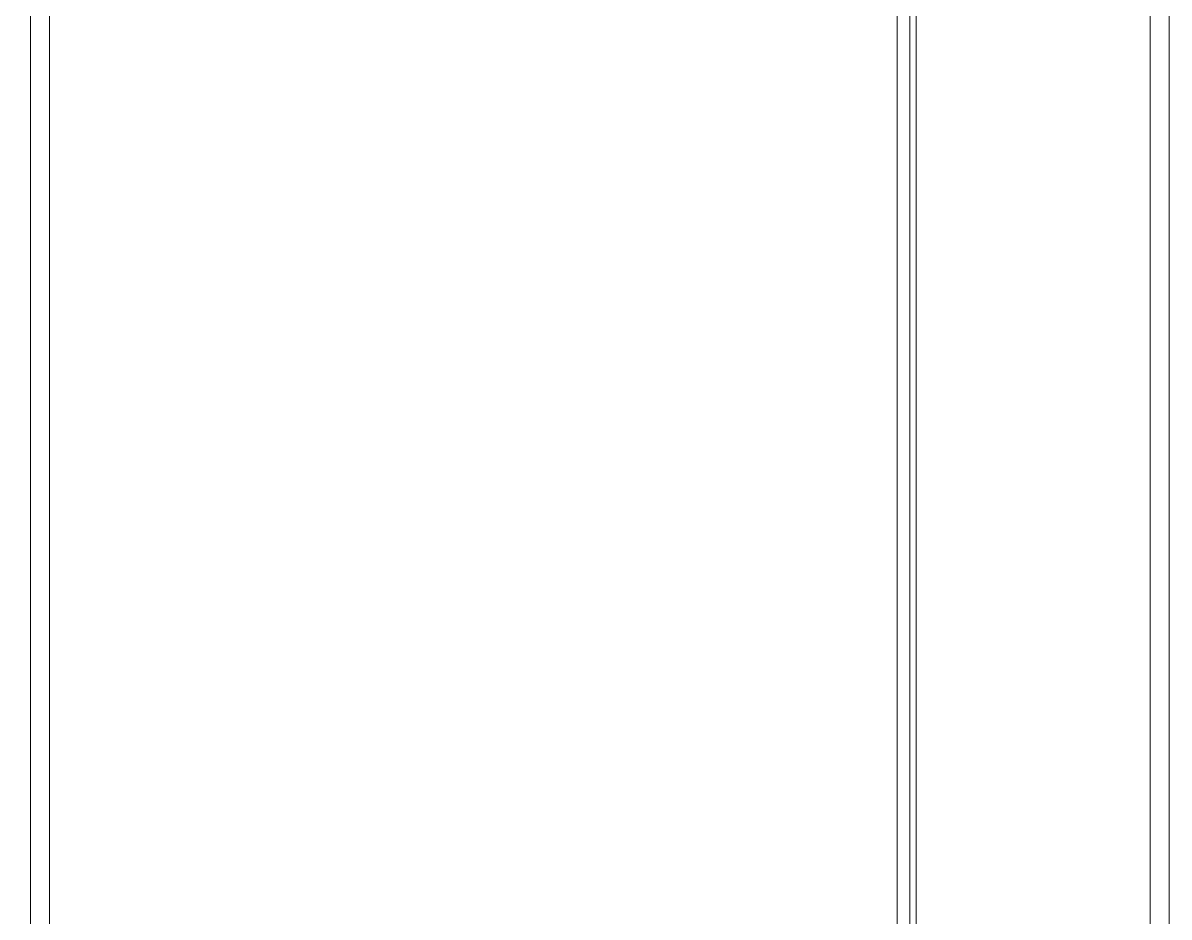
# Model space of a CAD drawing. Header units: millimetres. Extents: x -116965 to 323937, y 291661 to 566926.
# Drawn here: x -33116 to -32210, y 325971 to 326678 of the extents above; entities that cross this region are included whole.
import ezdxf

# ---------------------------------------------------------------- set-up
doc = ezdxf.new("R2010")
doc.units = ezdxf.units.MM
doc.layers.get('0').update_dxf_attribs({"lineweight": 18})
doc.layers.add('hw_Text', color=7, linetype='Continuous', lineweight=13)

# ---------------------------------------------------------------- blocks, each defined once
blk = doc.blocks.new('*U1544')
for p, q in [((15, 2100), (15, 100)), ((700, 2100), (700, 100)), ((885, 2100), (885, 100))]:
    blk.add_line(p, q)
blk.add_lwpolyline([(0, 0), (900, 0), (900, 2200), (0, 2200)], close=True)
blk = doc.blocks.new('*U1570')
blk.add_line((0, 0), (0, 2000))
blk.add_lwpolyline([(0, 0), (670, 0), (670, 2000), (0, 2000)])
blk = doc.blocks.new('*U1571')
blk.add_line((0, 0), (0, 2000))
blk.add_lwpolyline([(0, 0), (-190, 0), (-190, 2000), (0, 2000)])

msp = doc.modelspace()

# ---------------------------------------------------------------- block references
msp.add_blockref('*U1544', (-34009.81856, 325180.356782))

# ---------------------------------------------------------------- next in the draw order: block references
msp.add_blockref('*U1544', (-33109.81856, 325180.356782))

# ---------------------------------------------------------------- next in the draw order: block references
at = {"layer": 'hw_Text'}
for name, p in [('*U1570', (-33094.81856, 325280.356782)), ('*U1571', (-32224.81856, 325280.356782))]:
    msp.add_blockref(name, p, dxfattribs=at)

doc.saveas('drawing.dxf')
